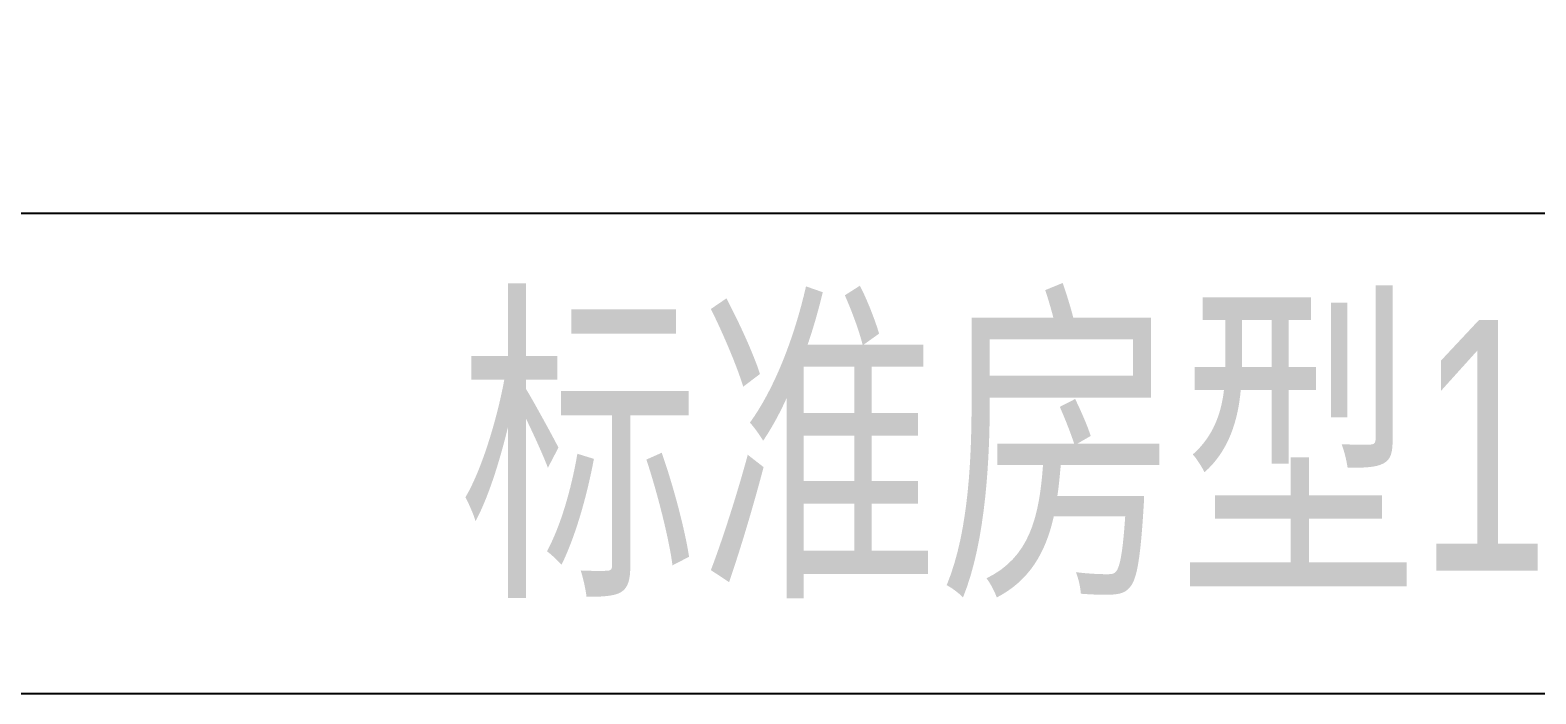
# Model space of a CAD drawing. Extents: x 220391 to 385981, y 332279 to 483868.
# Drawn here: x 223422 to 226422, y 443877 to 445199 of the extents above; entities that cross this region are included whole.
import ezdxf

# ---------------------------------------------------------------- set-up
doc = ezdxf.new("R2010")
doc.units = 0
doc.header["$MEASUREMENT"] = 0
doc.layers.add('SH-文字', color=50, linetype='Continuous')
doc.styles.add('MtXpl_', font='')
doc.styles.get('MtXpl_').set_extended_font_data('YouYuan')

# ---------------------------------------------------------------- blocks, each defined once
blk = doc.blocks.new('ehrhhh')
at = {"color": 0}
blk.add_line((292356.6, 467829.6), (315961.1, 467829.6), dxfattribs=at)
blk.add_lwpolyline([(292356.6, 474869.8), (315961.1, 474869.8), (315961.1, 466871.5), (292356.6, 466871.5)], close=True, dxfattribs=at)

msp = doc.modelspace()

# ---------------------------------------------------------------- block references
at = {"color": 4}
msp.add_blockref('ehrhhh', (-71965.3, -22995), dxfattribs=at)
msp.add_blockref('ehrhhh', (-71965.3, -22995), dxfattribs=at)

# ---------------------------------------------------------------- texts
at = {"layer": 'SH-文字', "color": 50, "style": 'MtXpl_', "width": 0.7}
msp.add_text('标准房型10(单床）', height=500, dxfattribs=at).set_placement((224278.1, 444121.8))

doc.saveas('drawing.dxf')
